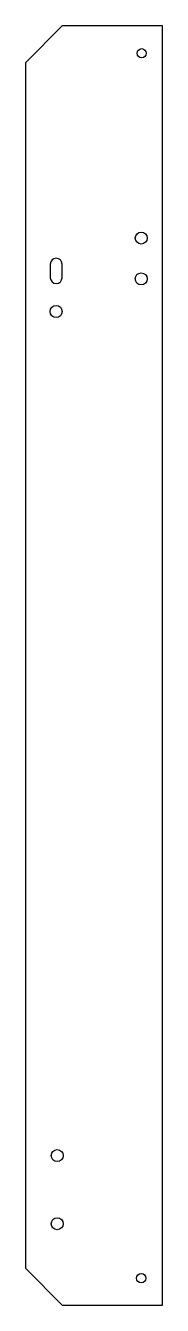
# Model space of a CAD drawing. Header units: millimetres. Extents: x 146 to 196, y -95 to 375.
import ezdxf

# ---------------------------------------------------------------- set-up
doc = ezdxf.new("R2010")
doc.units = ezdxf.units.MM
doc.layers.get('0').update_dxf_attribs({"linetype": 'CONTINUOUS'})

msp = doc.modelspace()

# ---------------------------------------------------------------- linework, layer by layer
msp.add_lwpolyline([(159.2, -95), (145.7, -81.5), (145.7, 361.5), (159.2, 375), (195.7, 375), (195.7, -95)], close=True)
msp.add_lwpolyline([(154.72, 287.42), (154.72, 282.42, 1), (159.02, 282.42), (159.02, 287.42, 1)], format="xyb", close=True)
for centre, radius in [((188.15, 364.83), 1.7), ((188.01, 296.97), 2.2), ((187.99, 281.98), 2.2), ((156.84, 270.01), 2.2), ((157.24, -40), 2.2), ((157.24, -65), 2.2), ((188, -85.01), 1.7)]:
    msp.add_circle(centre, radius)

doc.saveas('drawing.dxf')
